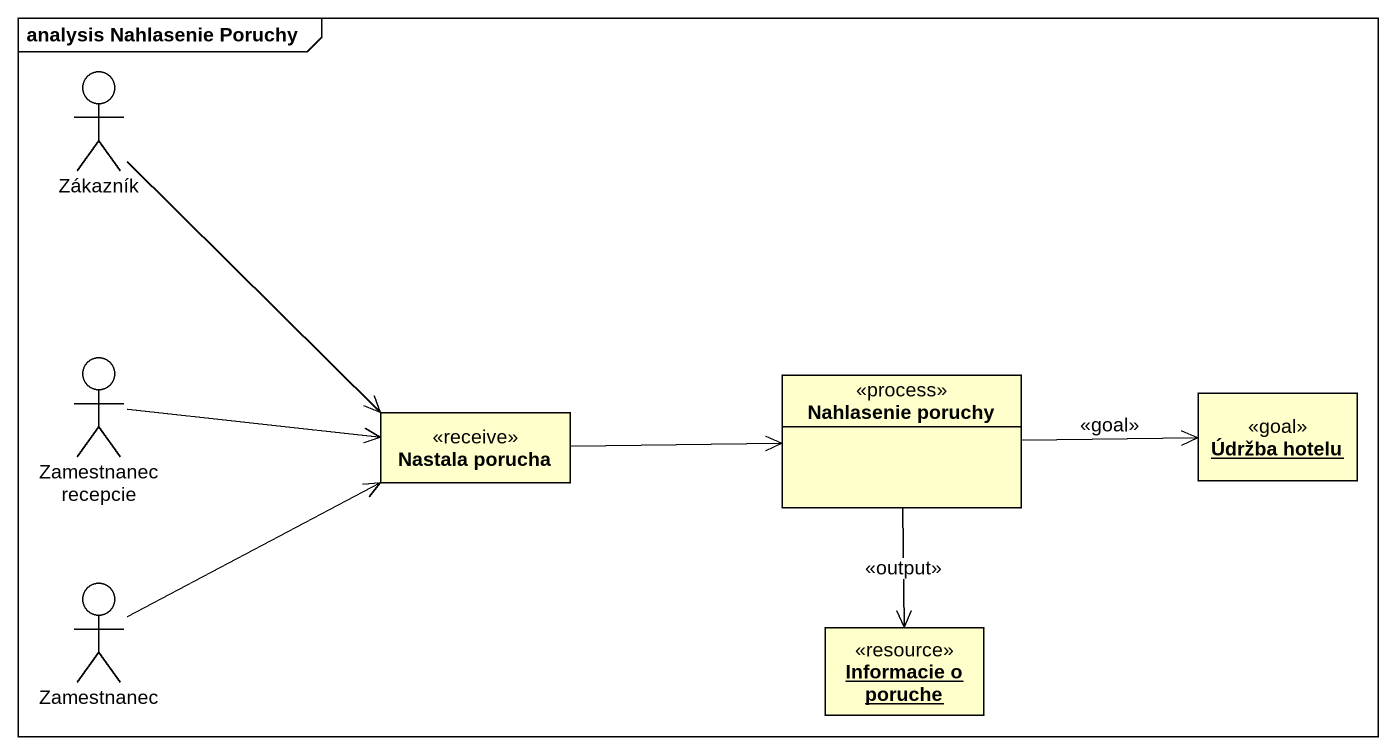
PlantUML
@startuml
mainframe analysis Nahlasenie Poruchy
allowmixing
hide circle
hide empty members
actor Zákazník
actor "Zamestnanec recepcie" as Zamestnanec_recepcie
class "Nastala porucha" as Nastala_porucha <<receive>>
class "Nahlasenie poruchy" as Nahlasenie_poruchy <<process>>
object "Údržba hotelu" as Údržba_hotelu <<goal>>
actor Zamestnanec
object "Informacie o poruche" as Informacie_o_poruche <<resource>>
Zákazník --> Nastala_porucha
Zamestnanec_recepcie -right-> Nastala_porucha
Nastala_porucha -right-> Nahlasenie_poruchy
Nahlasenie_poruchy -right-> Údržba_hotelu : <<goal>>
Nahlasenie_poruchy --> Informacie_o_poruche : <<output>>
Zamestnanec -right-> Nastala_porucha
@enduml
